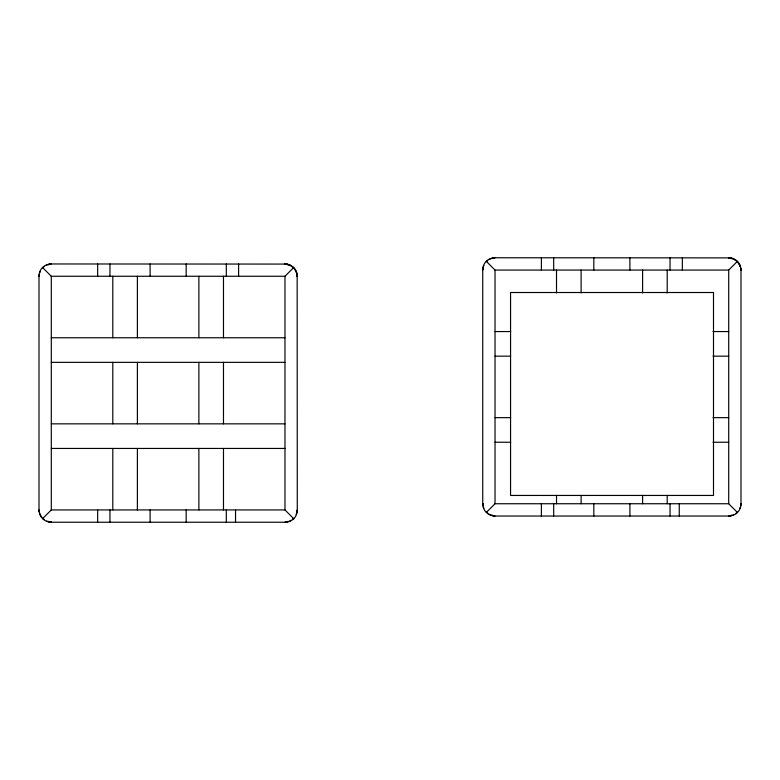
<?xml version="1.0" encoding="UTF-8"?>
<svg xmlns="http://www.w3.org/2000/svg" width="780" height="780" viewBox="0 0 780 780"><rect width="100%" height="100%" fill="white"/><g stroke="black" fill="none" stroke-linecap="round" stroke-linejoin="round"><path stroke-width="1.17" d="M42.578 518.651L51.295 509.935L284.973 509.935L293.767 518.729M42.529 267.491L51.295 276.256L284.973 276.256L293.651 267.589M486.31 512.46L495.027 503.743L728.705 503.743L737.49 512.528M486.252 261.29L495.027 270.065L728.705 270.065L737.373 261.388M730.304 257.878L495.027 257.761A15.151 15.151 0 0 0 492.053 258.599M46.712 265.102A13.172 13.172 0 0 1 51.295 263.962L286.582 264.079M495.027 331.558L510.695 331.558M713.027 331.558L728.705 331.558M51.295 337.76L284.973 337.76M495.027 356.158L510.695 356.158M713.027 356.158L728.705 356.158M51.295 362.349L284.973 362.349M495.027 417.651L510.695 417.651M713.027 417.651L728.705 417.651M51.295 423.842L284.973 423.842M495.027 442.24L510.695 442.24M713.027 442.24L728.705 442.24M51.295 448.441L284.973 448.441M489.079 514.108A13.396 13.396 0 0 0 495.027 516.038L728.705 516.038A13.123 13.123 0 0 0 733.288 514.907M297.16 274.657L297.277 509.935A15.093 15.093 0 0 1 296.936 511.446M728.705 270.065L728.705 503.743M682.344 257.761L682.344 270.065M679.263 503.743L679.263 516.038M670.039 257.761L670.039 270.065M670.039 503.743L670.039 516.038M667.202 270.065L667.202 292.968M667.202 495.3L667.202 503.743M642.613 270.065L642.613 292.968M642.613 495.3L642.613 503.743M629.899 257.761L629.899 270.065M629.899 503.743L629.899 516.038M593.824 257.761L593.824 270.065M593.824 503.743L593.824 516.038M581.12 270.065L581.12 292.968M581.12 495.3L581.12 503.743M556.52 270.065L556.52 292.968M556.52 495.3L556.52 503.743M553.683 257.761L553.683 270.065M553.683 503.743L553.683 516.038M541.388 257.761L541.388 270.065M541.388 503.743L541.388 516.038M495.027 270.065L495.027 503.743M284.973 276.256L284.973 509.935M238.612 263.962L238.612 276.256M235.541 509.935L235.541 522.239M226.317 263.962L226.317 276.256M226.317 509.935L226.317 522.239M223.48 276.256L223.48 337.76M223.48 362.349L223.48 423.842M223.48 448.441L223.48 509.935M198.88 276.256L198.88 337.76M198.88 362.349L198.88 423.842M198.88 448.441L198.88 509.935M186.176 263.962L186.176 276.256M186.176 509.935L186.176 522.239M150.101 263.962L150.101 276.256M150.101 509.935L150.101 522.239M137.387 276.256L137.387 337.76M137.387 362.349L137.387 423.842M137.387 448.441L137.387 509.935M112.798 276.256L112.798 337.76M112.798 362.349L112.798 423.842M112.798 448.441L112.798 509.935M109.96 263.962L109.96 276.256M109.96 509.935L109.96 522.239M97.656 263.962L97.656 276.256M97.656 509.935L97.656 522.239M51.295 276.256L51.295 509.935M495.027 516.038A12.226 12.226 0 0 1 482.723 503.743L482.723 270.065A15.151 15.151 0 0 1 483.064 268.554M733.239 258.979A13.553 13.553 0 0 0 728.705 257.761A12.373 12.373 0 0 1 741 270.065L741 503.743A13.123 13.123 0 0 1 740.805 505.313M483.337 505.099A22.61 22.61 0 0 1 482.723 503.743A13.396 13.396 0 0 0 482.937 505.303M734.624 259.73A13.553 13.553 0 0 1 737.081 261.68M738.133 262.85A13.553 13.553 0 0 1 740.356 266.984M740.766 268.505A13.553 13.553 0 0 1 741 270.065A15.619 15.619 0 0 0 740.63 268.573M483.278 505.128A20.192 20.192 0 0 1 482.723 503.743A15.415 15.415 0 0 0 483.083 505.235M493.526 515.678A15.415 15.415 0 0 1 492.073 515.17M728.705 516.038A12.002 12.002 0 0 0 741 503.743A15.093 15.093 0 0 1 740.659 505.245M740.425 506.844A13.123 13.123 0 0 1 739.869 508.326M737.178 512.216A13.123 13.123 0 0 1 735.998 513.269M740.512 266.906A12.636 12.636 0 0 0 728.705 257.761A15.619 15.619 0 0 1 731.64 258.648M728.705 257.761A20.465 20.465 0 0 1 730.09 258.326M483.873 265.483A13.172 13.172 0 0 0 482.723 270.065A12.051 12.051 0 0 1 495.027 257.761A13.172 13.172 0 0 0 489.04 259.642M486.554 261.593A13.172 13.172 0 0 1 487.744 260.549M487.783 513.201A13.396 13.396 0 0 1 486.603 512.158M483.912 508.297A13.396 13.396 0 0 1 483.337 506.825M731.669 515.209A15.093 15.093 0 0 1 730.207 515.697M291.057 265.707A12.636 12.636 0 0 0 284.973 263.962A12.373 12.373 0 0 1 297.277 276.256A13.553 13.553 0 0 0 297.043 274.706M284.973 263.962A13.553 13.553 0 0 1 290.901 265.931M292.188 266.828A13.553 13.553 0 0 1 293.358 267.881M294.401 269.051A13.553 13.553 0 0 1 295.308 270.338M296.059 271.723A13.553 13.553 0 0 1 296.634 273.185M48.35 521.371A15.415 15.415 0 0 0 51.295 522.239L284.973 522.239A15.093 15.093 0 0 0 287.947 521.401M39.361 511.436A15.415 15.415 0 0 1 39 509.935L39 276.256A13.172 13.172 0 0 1 39.195 274.687M51.295 263.962A12.051 12.051 0 0 0 39 276.256A15.151 15.151 0 0 1 39.341 274.755M296.147 514.527A13.123 13.123 0 0 0 297.277 509.935A12.002 12.002 0 0 1 284.973 522.239A13.123 13.123 0 0 0 290.969 520.367M293.456 518.417A13.123 13.123 0 0 1 292.266 519.47M296.712 274.872A20.465 20.465 0 0 1 297.277 276.256A15.619 15.619 0 0 0 296.907 274.765M49.91 521.683A20.192 20.192 0 0 0 51.295 522.239A12.226 12.226 0 0 1 39 509.935A13.396 13.396 0 0 0 39.215 511.505M49.939 521.625A22.61 22.61 0 0 0 51.295 522.239A13.396 13.396 0 0 1 46.741 521.05M286.465 264.332A15.619 15.619 0 0 1 287.918 264.849M39.575 273.156A13.172 13.172 0 0 1 40.141 271.674M42.832 267.793A13.172 13.172 0 0 1 44.011 266.74M48.331 264.8A15.151 15.151 0 0 1 49.793 264.303M44.06 519.402A13.396 13.396 0 0 1 42.88 518.359M41.837 517.179A13.396 13.396 0 0 1 39.614 513.025M292.383 266.604A12.636 12.636 0 0 1 297.277 276.256M713.495 292.51L510.559 292.51L510.559 495.446L713.495 495.446L713.495 292.51M741 270.065L740.883 268.456A12.636 12.636 0 0 1 741 270.065"/></g></svg>
